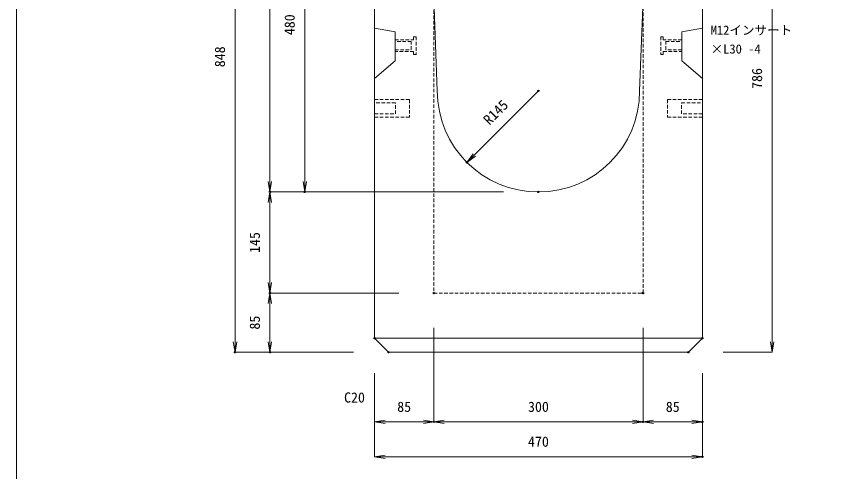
# Model space of a CAD drawing. Units: millimetres, scale not verified. Extents: x -1945 to 1945, y -1197 to 1643.
# Drawn here: x -1945 to -765, y -543 to 110 of the extents above; entities that cross this region are included whole.
import ezdxf
from ezdxf.enums import TextEntityAlignment as Align

# ---------------------------------------------------------------- set-up
doc = ezdxf.new("R2010")
doc.units = ezdxf.units.MM
doc.header["$LTSCALE"] = 10
doc.header["$PDMODE"] = 32
doc.header["$PDSIZE"] = 2
doc.linetypes.add('USER1', pattern=[0.75, 0.5, -0.25])
for name, color, linetype, lineweight in [('0-1_TITLE', 7, 'Continuous', 18), ('0-3_KIJUN', 7, 'USER1', 18), ('0-6_SUNPO_S10', 3, 'Continuous', 18), ('0-9__0-0_0', 7, 'Continuous', 18)]:
    doc.layers.add(name, color=color, linetype=linetype, lineweight=lineweight)
doc.layers.add('0-A__0-2_DEFPOINTS', color=7, linetype='Continuous')
doc.styles.add('ＭＳ ゴシック', font='')
doc.styles.get('ＭＳ ゴシック').set_extended_font_data('MS Gothic')

# ---------------------------------------------------------------- blocks, each defined once
blk = doc.blocks.new('_OPEN')
at = {"layer": '0-9__0-0_0'}
blk.add_line((0, 0), (-1, 0), dxfattribs=at)
blk.add_lwpolyline([(-1, 0.1667), (0, 0), (-1, -0.1667)], dxfattribs=at)
blk = doc.blocks.new('_D11')
at = {"layer": '0-6_SUNPO_S10'}
for p, q in [((598.34, 1083.08), (598.34, 948.08)), ((513.34, 1018.08), (513.34, 948.08)), ((528.34, 948.08), (583.34, 948.08))]:
    blk.add_line(p, q, dxfattribs=at)
at = {"layer": '0-A__0-2_DEFPOINTS'}
for p in [(598.34, 1133.08), (513.34, 1068.08), (598.34, 948.08)]:
    blk.add_point(p, dxfattribs=at)
at = {"layer": '0-6_SUNPO_S10', "xscale": 15, "yscale": 15, "rotation": 180}
blk.add_blockref('_OPEN', (513.34, 948.08), dxfattribs=at)
at = {"layer": '0-6_SUNPO_S10', "xscale": 15, "yscale": 15}
blk.add_blockref('_OPEN', (598.34, 948.08), dxfattribs=at)
at = {"layer": '0-6_SUNPO_S10', "color": 7, "style": 'ＭＳ ゴシック'}
blk.add_text('85', height=14.66, dxfattribs=at).set_placement((545.84, 958.08), align=Align.BOTTOM_LEFT)
blk = doc.blocks.new('_D12')
at = {"layer": '0-6_SUNPO_S10'}
for p, q in [((598.34, 1083.08), (598.34, 948.08)), ((898.34, 1083.08), (898.34, 948.08)), ((613.34, 948.08), (883.34, 948.08))]:
    blk.add_line(p, q, dxfattribs=at)
at = {"layer": '0-A__0-2_DEFPOINTS'}
for p in [(598.34, 1133.08), (898.34, 1133.08), (898.34, 948.08)]:
    blk.add_point(p, dxfattribs=at)
at = {"layer": '0-6_SUNPO_S10', "xscale": 15, "yscale": 15, "rotation": 180}
blk.add_blockref('_OPEN', (598.34, 948.08), dxfattribs=at)
at = {"layer": '0-6_SUNPO_S10', "xscale": 15, "yscale": 15}
blk.add_blockref('_OPEN', (898.34, 948.08), dxfattribs=at)
at = {"layer": '0-6_SUNPO_S10', "color": 7, "style": 'ＭＳ ゴシック'}
blk.add_text('300', height=14.66, dxfattribs=at).set_placement((733.34, 958.08), align=Align.BOTTOM_LEFT)
blk = doc.blocks.new('_D13')
at = {"layer": '0-6_SUNPO_S10'}
for p, q in [((898.34, 1083.08), (898.34, 948.08)), ((983.34, 1018.08), (983.34, 948.08)), ((913.34, 948.08), (968.34, 948.08))]:
    blk.add_line(p, q, dxfattribs=at)
at = {"layer": '0-A__0-2_DEFPOINTS'}
for p in [(898.34, 1133.08), (983.34, 1068.08), (983.34, 948.08)]:
    blk.add_point(p, dxfattribs=at)
at = {"layer": '0-6_SUNPO_S10', "xscale": 15, "yscale": 15, "rotation": 180}
blk.add_blockref('_OPEN', (898.34, 948.08), dxfattribs=at)
at = {"layer": '0-6_SUNPO_S10', "xscale": 15, "yscale": 15}
blk.add_blockref('_OPEN', (983.34, 948.08), dxfattribs=at)
at = {"layer": '0-6_SUNPO_S10', "color": 7, "style": 'ＭＳ ゴシック'}
blk.add_text('85', height=14.66, dxfattribs=at).set_placement((930.84, 958.08), align=Align.BOTTOM_LEFT)
blk = doc.blocks.new('_D14')
at = {"layer": '0-6_SUNPO_S10'}
for p, q in [((513.34, 1018.08), (513.34, 898.08)), ((983.34, 1018.08), (983.34, 898.08)), ((528.34, 898.08), (968.34, 898.08))]:
    blk.add_line(p, q, dxfattribs=at)
at = {"layer": '0-A__0-2_DEFPOINTS'}
for p in [(513.34, 1068.08), (983.34, 1068.08), (983.34, 898.08)]:
    blk.add_point(p, dxfattribs=at)
at = {"layer": '0-6_SUNPO_S10', "xscale": 15, "yscale": 15, "rotation": 180}
blk.add_blockref('_OPEN', (513.34, 898.08), dxfattribs=at)
at = {"layer": '0-6_SUNPO_S10', "xscale": 15, "yscale": 15}
blk.add_blockref('_OPEN', (983.34, 898.08), dxfattribs=at)
at = {"layer": '0-6_SUNPO_S10', "color": 7, "style": 'ＭＳ ゴシック'}
blk.add_text('470', height=14.66, dxfattribs=at).set_placement((733.34, 908.08), align=Align.BOTTOM_LEFT)
blk = doc.blocks.new('_D15')
at = {"layer": '0-6_SUNPO_S10'}
for p, q in [((548.34, 1133.08), (363.34, 1133.08)), ((363.34, 1118.08), (363.34, 1063.08)), ((483.34, 1048.08), (363.34, 1048.08))]:
    blk.add_line(p, q, dxfattribs=at)
at = {"layer": '0-A__0-2_DEFPOINTS'}
for p in [(598.34, 1133.08), (363.34, 1048.08), (533.34, 1048.08)]:
    blk.add_point(p, dxfattribs=at)
at = {"layer": '0-6_SUNPO_S10', "xscale": 15, "yscale": 15}
for p, rotation in [((363.34, 1133.08), 90), ((363.34, 1048.08), 270)]:
    blk.add_blockref('_OPEN', p, dxfattribs=dict(at, rotation=rotation))
at = {"layer": '0-6_SUNPO_S10', "color": 7, "style": 'ＭＳ ゴシック'}
blk.add_text('85', height=14.66, rotation=90, dxfattribs=at).set_placement((353.34, 1080.58), align=Align.BOTTOM_LEFT)
blk = doc.blocks.new('_D16')
at = {"layer": '0-6_SUNPO_S10'}
for p, q in [((489.13, 1896.08), (313.34, 1896.08)), ((313.34, 1881.08), (313.34, 1063.08)), ((483.34, 1048.08), (313.34, 1048.08))]:
    blk.add_line(p, q, dxfattribs=at)
at = {"layer": '0-A__0-2_DEFPOINTS'}
for p in [(539.13, 1896.08), (313.34, 1048.08), (533.34, 1048.08)]:
    blk.add_point(p, dxfattribs=at)
at = {"layer": '0-6_SUNPO_S10', "xscale": 15, "yscale": 15}
for p, rotation in [((313.34, 1896.08), 90), ((313.34, 1048.08), 270)]:
    blk.add_blockref('_OPEN', p, dxfattribs=dict(at, rotation=rotation))
at = {"layer": '0-6_SUNPO_S10', "color": 7, "style": 'ＭＳ ゴシック'}
blk.add_text('848', height=14.66, rotation=90, dxfattribs=at).set_placement((303.34, 1457.08), align=Align.BOTTOM_LEFT)
blk = doc.blocks.new('_D25')
at = {"layer": '0-6_SUNPO_S10'}
for p, q in [((1008.34, 1833.82), (1083.34, 1833.82)), ((1083.34, 1063.08), (1083.34, 1818.82)), ((1013.34, 1048.08), (1083.34, 1048.08))]:
    blk.add_line(p, q, dxfattribs=at)
at = {"layer": '0-A__0-2_DEFPOINTS'}
for p in [(958.34, 1833.82), (1083.34, 1833.82), (963.34, 1048.08)]:
    blk.add_point(p, dxfattribs=at)
at = {"layer": '0-6_SUNPO_S10', "xscale": 15, "yscale": 15}
for p, rotation in [((1083.34, 1833.82), 90), ((1083.34, 1048.08), 270)]:
    blk.add_blockref('_OPEN', p, dxfattribs=dict(at, rotation=rotation))
at = {"layer": '0-6_SUNPO_S10', "color": 7, "style": 'ＭＳ ゴシック'}
blk.add_text('786', height=14.66, rotation=90, dxfattribs=at).set_placement((1073.34, 1425.95), align=Align.BOTTOM_LEFT)
blk = doc.blocks.new('_D26')
at = {"layer": '0-6_SUNPO_S10'}
blk.add_line((748.34, 1423.08), (656.42, 1331.16), dxfattribs=at)
at = {"layer": '0-A__0-2_DEFPOINTS'}
for p in [(748.34, 1423.08), (645.81, 1320.55)]:
    blk.add_point(p, dxfattribs=at)
at = {"layer": '0-6_SUNPO_S10', "xscale": 15, "yscale": 15, "rotation": 225}
blk.add_blockref('_OPEN', (645.81, 1320.55), dxfattribs=at)
at = {"layer": '0-6_SUNPO_S10', "color": 7, "style": 'ＭＳ ゴシック'}
blk.add_text('R145', height=14.66, rotation=45, dxfattribs=at).set_placement((681.17, 1370.05), align=Align.BOTTOM_LEFT)
blk = doc.blocks.new('_D27')
at = {"layer": '0-6_SUNPO_S10'}
for p, q in [((489.13, 1896.08), (363.34, 1896.08)), ((363.34, 1881.08), (363.34, 1293.08)), ((698.34, 1278.08), (363.34, 1278.08))]:
    blk.add_line(p, q, dxfattribs=at)
at = {"layer": '0-A__0-2_DEFPOINTS'}
for p in [(539.13, 1896.08), (363.34, 1278.08), (748.34, 1278.08)]:
    blk.add_point(p, dxfattribs=at)
at = {"layer": '0-6_SUNPO_S10', "xscale": 15, "yscale": 15}
for p, rotation in [((363.34, 1896.08), 90), ((363.34, 1278.08), 270)]:
    blk.add_blockref('_OPEN', p, dxfattribs=dict(at, rotation=rotation))
at = {"layer": '0-6_SUNPO_S10', "color": 7, "style": 'ＭＳ ゴシック'}
blk.add_text('618', height=14.66, rotation=90, dxfattribs=at).set_placement((353.34, 1572.08), align=Align.BOTTOM_LEFT)
blk = doc.blocks.new('_D28')
at = {"layer": '0-6_SUNPO_S10'}
for p, q in [((698.34, 1278.08), (363.34, 1278.08)), ((363.34, 1263.08), (363.34, 1148.08)), ((548.34, 1133.08), (363.34, 1133.08))]:
    blk.add_line(p, q, dxfattribs=at)
at = {"layer": '0-A__0-2_DEFPOINTS'}
for p in [(748.34, 1278.08), (363.34, 1133.08), (598.34, 1133.08)]:
    blk.add_point(p, dxfattribs=at)
at = {"layer": '0-6_SUNPO_S10', "xscale": 15, "yscale": 15}
for p, rotation in [((363.34, 1278.08), 90), ((363.34, 1133.08), 270)]:
    blk.add_blockref('_OPEN', p, dxfattribs=dict(at, rotation=rotation))
at = {"layer": '0-6_SUNPO_S10', "color": 7, "style": 'ＭＳ ゴシック'}
blk.add_text('145', height=14.66, rotation=90, dxfattribs=at).set_placement((353.34, 1190.58), align=Align.BOTTOM_LEFT)
blk = doc.blocks.new('_D30')
at = {"layer": '0-6_SUNPO_S10'}
for p, q in [((488.34, 1758.08), (413.34, 1758.08)), ((413.34, 1743.08), (413.34, 1293.08)), ((698.34, 1278.08), (413.34, 1278.08))]:
    blk.add_line(p, q, dxfattribs=at)
at = {"layer": '0-A__0-2_DEFPOINTS'}
for p in [(538.34, 1758.08), (413.34, 1278.08), (748.34, 1278.08)]:
    blk.add_point(p, dxfattribs=at)
at = {"layer": '0-6_SUNPO_S10', "xscale": 15, "yscale": 15}
for p, rotation in [((413.34, 1758.08), 90), ((413.34, 1278.08), 270)]:
    blk.add_blockref('_OPEN', p, dxfattribs=dict(at, rotation=rotation))
at = {"layer": '0-6_SUNPO_S10', "color": 7, "style": 'ＭＳ ゴシック'}
blk.add_text('480', height=14.66, rotation=90, dxfattribs=at).set_placement((403.34, 1503.08), align=Align.BOTTOM_LEFT)
blk = doc.blocks.new('M16_insert_dan')
at = {"layer": '0-3_KIJUN', "color": 3}
for points in [[(0, -12.5), (-50, -12.5), (-50, 12.5), (0, 12.5)], [(0, 8), (-30, 8), (-30, -8), (0, -8)]]:
    blk.add_lwpolyline(points, close=True, dxfattribs=at)

msp = doc.modelspace()

# ---------------------------------------------------------------- linework, layer by layer
at = {"layer": '0-1_TITLE', "color": 2}
msp.add_lwpolyline([(-1945, -1197.12), (1945, -1197.12), (1945, 1642.88), (-1945, 1642.88)], close=True, dxfattribs=at)
at = {"layer": '0-3_KIJUN', "linetype": 'Continuous'}
msp.add_line((-1431.66, -351.92), (-961.66, -351.92), dxfattribs=at)
for points in [[(-1431.66, -351.92), (-1431.66, 311.08), (-1406.66, 336.08), (-1346.66, 336.08), (-1346.66, 136.08), (-1341.66, 3.08)], [(-1051.66, 3.08), (-1046.66, 136.08), (-1046.66, 336.08), (-986.66, 336.08), (-961.66, 311.08), (-961.66, -351.92), (-981.66, -371.92), (-1411.66, -371.92), (-1431.66, -351.92)]]:
    msp.add_lwpolyline(points, dxfattribs=at)
at = {"layer": '0-3_KIJUN'}
msp.add_lwpolyline([(-1346.66, 336.08), (-1346.66, -286.92), (-1046.66, -286.92), (-1046.66, 336.08)], dxfattribs=at)
at = {"layer": '0-3_KIJUN', "linetype": 'Continuous'}
for points in [[(-1402.16, 88.08), (-1431.66, 93.08), (-1431.66, 21.08), (-1402.16, 46.08)], [(-991.16, 88.08), (-961.66, 93.08), (-961.66, 21.08), (-991.16, 46.08)]]:
    msp.add_lwpolyline(points, close=True, dxfattribs=at)
at = {"layer": '0-3_KIJUN'}
for points in [[(-1402.16, 59.86), (-1402.16, 76.31), (-1375.66, 76.31), (-1375.66, 80.83), (-1372.16, 80.83), (-1372.16, 55.33), (-1375.66, 55.33), (-1375.66, 59.86)], [(-1402.16, 74.08), (-1402.16, 62.08), (-1379.16, 62.08), (-1379.16, 74.08)], [(-991.16, 59.86), (-991.16, 76.31), (-1017.66, 76.31), (-1017.66, 80.83), (-1021.16, 80.83), (-1021.16, 55.33), (-1017.66, 55.33), (-1017.66, 59.86)], [(-991.16, 74.08), (-991.16, 62.08), (-1014.16, 62.08), (-1014.16, 74.08)]]:
    msp.add_lwpolyline(points, close=True, dxfattribs=at)
at = {"layer": '0-3_KIJUN', "linetype": 'Continuous'}
msp.add_arc((-1196.66, 3.08), 145, 180, 0, dxfattribs=at)

# ---------------------------------------------------------------- block references
at = {"layer": '0-3_KIJUN', "rotation": 180}
msp.add_blockref('M16_insert_dan', (-1431.66, -21.92), dxfattribs=at)
at = {"layer": '0-3_KIJUN', "xscale": -1, "rotation": 180}
msp.add_blockref('M16_insert_dan', (-961.66, -21.92), dxfattribs=at)
at = {"layer": '0-6_SUNPO_S10'}
for name in ['_D16', '_D27', '_D25', '_D30', '_D26', '_D28', '_D15', '_D11', '_D12', '_D13', '_D14']:
    msp.add_blockref(name, (-1945, -1420), dxfattribs=at)

# ---------------------------------------------------------------- texts
at = {"layer": '0-6_SUNPO_S10', "color": 7, "style": 'ＭＳ ゴシック'}
for s, height, p in [('M12インサート', 13.2, (-949.9, 79.7)), ('×L30 -4', 13.2, (-949.9, 52.7)), ('C20', 14.66, (-1475.36, -448.57))]:
    msp.add_text(s, height=height, dxfattribs=at).set_placement(p, align=Align.BOTTOM_LEFT)

doc.saveas('drawing.dxf')
